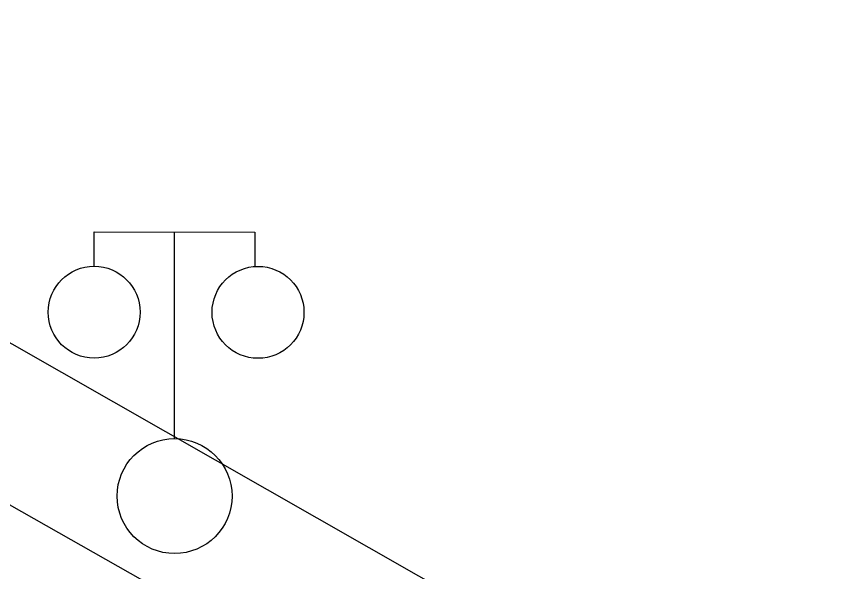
# Model space of a CAD drawing. Extents: x 404846 to 408477, y 3390929 to 3392894.
# Drawn here: x 407416.282 to 407419.901, y 3391868.22 to 3391870.639 of the extents above; entities that cross this region are included whole.
import ezdxf

# ---------------------------------------------------------------- set-up
doc = ezdxf.new("R2010")
doc.units = 0
doc.header["$LTSCALE"] = 0.5
doc.layers.get('0').update_dxf_attribs({"linetype": 'CONTINUOUS'})
for name, color, linetype in [('DLDW', 11, 'CONTINUOUS'), ('DMTZ', 3, 'CONTINUOUS'), ('SXSS', 5, 'CONTINUOUS')]:
    doc.layers.add(name, color=color, linetype=linetype)
doc.linetypes.add('10422', pattern='A,0.75,[150,AAA.SHX,S=0.5,R=0,X=0,Y=0.5],1.5,[177,AAA.SHX,S=1,R=0,X=0,Y=0.4],0.75', length=3)

# ---------------------------------------------------------------- blocks, each defined once
blk = doc.blocks.new('gc097')
for p, q in [((-0.7, 2.0011), (-0.7, 2.3011)), ((-0.7, 2.3011), (0.7, 2.2989)), ((0, 0.5), (0, 2.3)), ((0.7, 2.2989), (0.7, 1.9989))]:
    blk.add_line(p, q)
for centre, radius in [((-0.7, 1.6011), 0.4), ((0.7265, 1.5998), 0.4), ((0, 0), 0.5)]:
    blk.add_circle(centre, radius)

msp = doc.modelspace()

# ---------------------------------------------------------------- linework, layer by layer
at = {"layer": 'DMTZ', "linetype": '10422', "elevation": 22.906, "flags": 128}
msp.add_lwpolyline([(407451.865, 3391848.437), (407430.5, 3391861.001), (407425.219, 3391864.078), (407420.697, 3391866.682), (407406.28, 3391874.91), (407396.663, 3391880.069)], dxfattribs=at)
at = {"layer": 'SXSS', "linetype": 'Continuous', "elevation": 22.087, "flags": 128}
msp.add_lwpolyline([(407393.44, 3391880.895), (407396.019, 3391879.583), (407403.177, 3391875.772), (407409.816, 3391872.151), (407411.784, 3391871.05), (407416.981, 3391868.101), (407423.669, 3391864.271), (407430.703, 3391860.163), (407439.451, 3391855.073), (407441.378, 3391853.912)], dxfattribs=at)

# ---------------------------------------------------------------- block references
at = {"layer": 'DLDW', "linetype": 'Continuous', "xscale": 0.5, "yscale": 0.5}
msp.add_blockref('gc097', (407416.969, 3391868.552, 22.183), dxfattribs=at)

doc.saveas('drawing.dxf')
